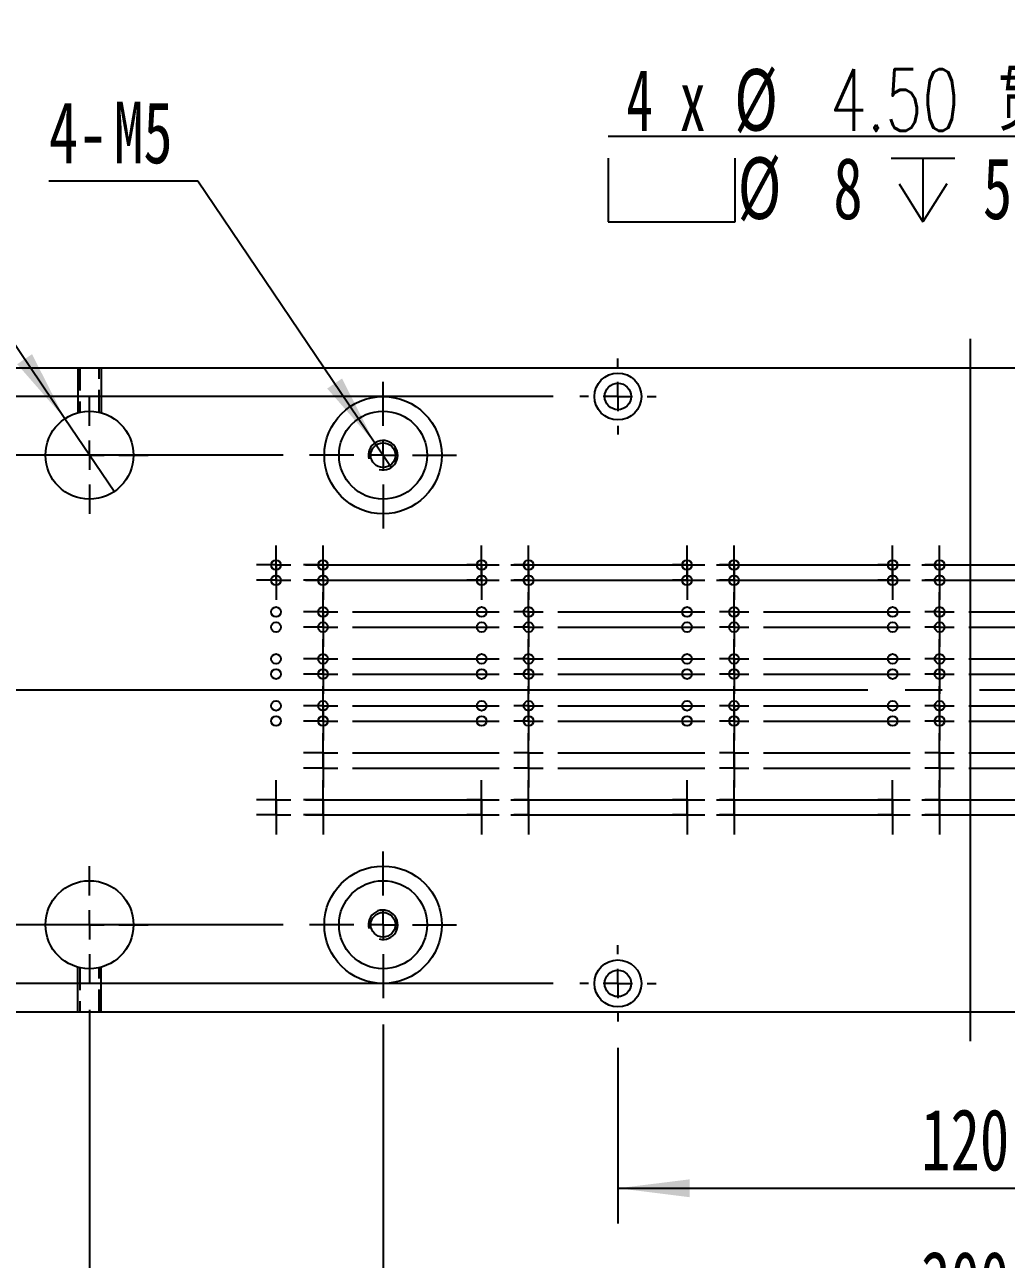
# Model space of a CAD drawing. Extents: x 2 to 292, y 3 to 207.
# Drawn here: x 58.4 to 114.2, y 73.6 to 143.7 of the extents above; entities that cross this region are included whole.
import ezdxf

# ---------------------------------------------------------------- set-up
doc = ezdxf.new("R2010")
doc.units = 0
for name, pattern in [('SLD-中心线', [34.29, 30.48, -1.27, 1.27, -1.27]), ('SLD-实线', [0]), ('SLD-虚线', [1.905, 1.27, -0.635])]:
    doc.linetypes.add(name, pattern=pattern)
doc.layers.get('0').update_dxf_attribs({"linetype": 'CONTINUOUS'})
doc.layers.add('图框', color=7, linetype='SLD-实线')
doc.styles.add('SLDTEXTSTYLE0', font='TXT', dxfattribs={"width": 0.7, "bigfont": 'bigfont'})
doc.styles.add('SLDTEXTSTYLE10', font='TXT', dxfattribs={"width": 0.633333})
doc.styles.add('SLDTEXTSTYLE2', font='TXT', dxfattribs={"width": 0.7})
doc.dimstyles.new('SLDDIMSTYLE0', dxfattribs={"dimtxt": 3.5, "dimasz": 4.08, "dimexe": 0, "dimexo": 0.0625, "dimgap": 0.875, "dimtad": 2, "dimlfac": 3, "dimrnd": 1e-09, "dimzin": 4, "dimtxsty": 'SLDTEXTSTYLE2', "dimsah": 1, "dimcen": 0.09, "dimazin": 3, "dimtfac": 1, "dimtofl": 0, "dimtmove": 0, "dimatfit": 3, "dimtolj": 1, "dimtzin": 12})
doc.dimstyles.new('SLDDIMSTYLE1', dxfattribs={"dimtxt": 3.5, "dimasz": 4.08, "dimexe": 0, "dimexo": 0.0625, "dimgap": 0.875, "dimtad": 2, "dimlfac": 3, "dimrnd": 1e-09, "dimzin": 12, "dimtxsty": 'SLDTEXTSTYLE2', "dimsah": 1, "dimcen": 0.09, "dimazin": 3, "dimtfac": 1, "dimtofl": 0, "dimtmove": 0, "dimatfit": 3, "dimtolj": 1, "dimtzin": 12})
doc.dimstyles.new('SLDDIMSTYLE2', dxfattribs={"dimtxt": 3.5, "dimasz": 4.08, "dimexe": 0, "dimexo": 0.0625, "dimgap": 0.875, "dimtad": 2, "dimlfac": 3, "dimrnd": 1e-09, "dimzin": 12, "dimtxsty": 'SLDTEXTSTYLE2', "dimsah": 1, "dimcen": 0.09, "dimazin": 3, "dimtol": 1, "dimtp": 0.03, "dimtm": 0.03, "dimtfac": 1, "dimtofl": 0, "dimtmove": 0, "dimatfit": 3, "dimtolj": 1})
doc.dimstyles.new('SLDDIMSTYLE5', dxfattribs={"dimtxt": 3.5, "dimasz": 4.08, "dimexe": 0, "dimexo": 0.0625, "dimgap": 0.875, "dimtad": 0, "dimtih": 1, "dimtoh": 1, "dimlfac": 3, "dimrnd": 1e-09, "dimzin": 4, "dimtxsty": 'SLDTEXTSTYLE2', "dimblk1": 'NONE', "dimsah": 1, "dimcen": 0, "dimazin": 3, "dimtfac": 1, "dimtmove": 0, "dimatfit": 3, "dimtolj": 1, "dimtzin": 12})
doc.dimstyles.new('SLDDIMSTYLE6', dxfattribs={"dimtxt": 3.5, "dimasz": 4.08, "dimexe": 0, "dimexo": 0.0625, "dimgap": 0.875, "dimtad": 0, "dimtih": 1, "dimtoh": 1, "dimlfac": 3, "dimrnd": 1e-09, "dimzin": 12, "dimtxsty": 'SLDTEXTSTYLE2', "dimblk1": 'NONE', "dimsah": 1, "dimcen": 0, "dimazin": 3, "dimtfac": 1, "dimtmove": 0, "dimatfit": 3, "dimtolj": 1, "dimtzin": 12})
doc.dimstyles.new('SLDDIMSTYLE7', dxfattribs={"dimtxt": 3.5, "dimasz": 4.08, "dimexe": 0, "dimexo": 0.0625, "dimgap": 0.875, "dimtad": 0, "dimtih": 1, "dimtoh": 1, "dimlfac": 3, "dimrnd": 1e-09, "dimzin": 12, "dimtxsty": 'SLDTEXTSTYLE2', "dimblk1": 'NONE', "dimsah": 1, "dimcen": 0, "dimazin": 3, "dimtol": 1, "dimtp": 0.03, "dimtfac": 1, "dimtmove": 0, "dimatfit": 3, "dimtolj": 1})

# ---------------------------------------------------------------- blocks, each defined once
blk = doc.blocks.new('_D')
at = {"layer": '图框'}
for p, q in [((57.175, 86.482), (57.175, 51.649)), ((167.075, 86.482), (167.075, 51.649)), ((57.175, 53.649), (167.075, 53.649))]:
    blk.add_line(p, q, dxfattribs=at)
for points in [[(57.175, 53.649), (61.255, 53.141), (61.255, 54.157)], [(167.075, 53.649), (162.995, 54.157), (162.995, 53.141)]]:
    blk.add_solid(points, dxfattribs=at)
at = {"layer": '图框', "insert": (107.046, 58.16), "char_height": 3.5, "attachment_point": 1, "style": 'SLDTEXTSTYLE2'}
blk.add_mtext('329.70', dxfattribs=at)
blk = doc.blocks.new('_D_1')
at = {"layer": '图框'}
for p, q in [((78.792, 86.932), (78.792, 67.54)), ((145.458, 86.932), (145.458, 67.54)), ((78.792, 69.54), (145.458, 69.54))]:
    blk.add_line(p, q, dxfattribs=at)
for points in [[(78.792, 69.54), (82.872, 69.032), (82.872, 70.048)], [(145.458, 69.54), (141.378, 70.048), (141.378, 69.032)]]:
    blk.add_solid(points, dxfattribs=at)
at = {"layer": '图框', "insert": (109.342, 74.052), "char_height": 3.5, "attachment_point": 1, "style": 'SLDTEXTSTYLE2'}
blk.add_mtext('200', dxfattribs=at)
blk = doc.blocks.new('_D_2')
at = {"layer": '图框'}
for p, q in [((92.125, 85.599), (92.125, 75.632)), ((132.125, 85.599), (132.125, 75.632)), ((92.125, 77.632), (132.125, 77.632))]:
    blk.add_line(p, q, dxfattribs=at)
for points in [[(92.125, 77.632), (96.205, 77.124), (96.205, 78.14)], [(132.125, 77.632), (128.045, 78.14), (128.045, 77.124)]]:
    blk.add_solid(points, dxfattribs=at)
at = {"layer": '图框', "insert": (109.342, 82.144), "char_height": 3.5, "attachment_point": 1, "style": 'SLDTEXTSTYLE2'}
blk.add_mtext('120', dxfattribs=at)
blk = doc.blocks.new('_D_3')
at = {"layer": '图框'}
for p, q in [((62.125, 87.765), (62.125, 60.194)), ((162.125, 87.765), (162.125, 60.194)), ((62.125, 62.194), (162.125, 62.194))]:
    blk.add_line(p, q, dxfattribs=at)
for points in [[(62.125, 62.194), (66.205, 61.686), (66.205, 62.702)], [(162.125, 62.194), (158.045, 62.702), (158.045, 61.686)]]:
    blk.add_solid(points, dxfattribs=at)
at = {"layer": '图框', "char_height": 3.5, "attachment_point": 1, "style": 'SLDTEXTSTYLE2'}
for s, insert in [('300', (103.976, 66.705)), ('±0.03', (109.897, 66.705))]:
    blk.add_mtext(s, dxfattribs=dict(at, insert=insert))
blk = doc.blocks.new('_D_5')
at = {"layer": '图框'}
for p, q in [((73.125, 119.265), (45.158, 119.265)), ((47.158, 119.265), (47.158, 92.599)), ((73.125, 92.599), (45.158, 92.599))]:
    blk.add_line(p, q, dxfattribs=at)
for points in [[(47.158, 119.265), (46.65, 115.185), (47.666, 115.185)], [(47.158, 92.599), (47.666, 96.679), (46.65, 96.679)]]:
    blk.add_solid(points, dxfattribs=at)
at = {"layer": '图框', "char_height": 3.5, "attachment_point": 1, "rotation": 90, "style": 'SLDTEXTSTYLE2'}
for s, insert in [('±0.03', (42.647, 103.957)), ('80', (42.647, 99.577))]:
    blk.add_mtext(s, dxfattribs=dict(at, insert=insert))
blk = doc.blocks.new('_D_6')
at = {"layer": '图框'}
for p, q in [((88.458, 122.599), (35.96, 122.599)), ((37.96, 122.599), (37.96, 89.265)), ((88.458, 89.265), (35.96, 89.265))]:
    blk.add_line(p, q, dxfattribs=at)
for points in [[(37.96, 122.599), (37.452, 118.519), (38.468, 118.519)], [(37.96, 89.265), (38.468, 93.345), (37.452, 93.345)]]:
    blk.add_solid(points, dxfattribs=at)
at = {"layer": '图框', "insert": (33.449, 104.173), "char_height": 3.5, "attachment_point": 1, "rotation": 90, "style": 'SLDTEXTSTYLE2'}
blk.add_mtext('100', dxfattribs=at)
blk = doc.blocks.new('SW_SYMBOL_HOLE_SPOT')
at = {"layer": '图框', "color": 0}
for p, q in [((0, 875), (0, 75)), ((1600, 75), (1600, 875)), ((0, 75), (1600, 75))]:
    blk.add_line(p, q, dxfattribs=at)
blk = doc.blocks.new('SW_SYMBOL_HOLE_DEPTH')
at = {"layer": '图框', "color": 0}
for p, q in [((0, 875), (800, 875)), ((400, 875), (400, 75)), ((100, 555), (400, 75)), ((700, 555), (400, 75))]:
    blk.add_line(p, q, dxfattribs=at)
blk = doc.blocks.new('_D_9')
at = {"layer": '图框'}
for p, q in [((120.792, 137.364), (91.564, 137.364)), ((131.668, 123.194), (120.792, 137.364)), ((132.582, 122.004), (131.668, 123.194))]:
    blk.add_line(p, q, dxfattribs=at)
blk.add_solid([(131.668, 123.194), (129.587, 126.739), (128.781, 126.121)], dxfattribs=at)
at = {"layer": '图框', "xscale": 0.004511737089201878, "yscale": 0.004511737089201878, "zscale": 0.004511737089201878}
for name, p in [('SW_SYMBOL_HOLE_SPOT', (91.564, 132.18)), ('SW_SYMBOL_HOLE_DEPTH', (107.636, 132.18))]:
    blk.add_blockref(name, p, dxfattribs=at)
at = {"layer": '图框', "char_height": 3.5, "attachment_point": 1}
for s, insert, style in [('4 x', (92.601, 141.186), 'SLDTEXTSTYLE10'), ('%%c', (98.731, 141.201), 'SLDTEXTSTYLE2'), ('4.50 贯\\M+190FA', (104.158, 141.186), 'SLDTEXTSTYLE0'), ('%%c', (98.927, 136.186), 'SLDTEXTSTYLE2'), ('8', (104.354, 136.172), 'SLDTEXTSTYLE2'), ('5.50', (112.846, 136.172), 'SLDTEXTSTYLE2')]:
    blk.add_mtext(s, dxfattribs=dict(at, insert=insert, style=style))
blk = doc.blocks.new('_NONE')
blk = doc.blocks.new('_D_10')
at = {"layer": '图框'}
for p, q in [((68.273, 134.832), (59.821, 134.832)), ((78.325, 119.956), (68.273, 134.832)), ((79.258, 118.575), (78.325, 119.956))]:
    blk.add_line(p, q, dxfattribs=at)
blk.add_solid([(78.325, 119.956), (76.462, 123.621), (75.62, 123.052)], dxfattribs=at)
at = {"layer": '图框', "char_height": 3.5, "attachment_point": 1, "style": 'SLDTEXTSTYLE2'}
for s, insert in [('4-', (59.821, 139.344)), ('M5', (63.516, 139.344))]:
    blk.add_mtext(s, dxfattribs=dict(at, insert=insert))
blk = doc.blocks.new('_D_11')
at = {"layer": '图框'}
for p, q in [((51.606, 134.832), (29.313, 134.832)), ((60.725, 121.337), (51.606, 134.832)), ((63.525, 117.194), (60.725, 121.337))]:
    blk.add_line(p, q, dxfattribs=at)
blk.add_solid([(60.725, 121.337), (58.862, 125.002), (58.02, 124.433)], dxfattribs=at)
at = {"layer": '图框', "char_height": 3.5, "attachment_point": 1, "style": 'SLDTEXTSTYLE2'}
for s, insert in [('+', (41.725, 143.714)), ('0.03', (43.879, 143.714)), ('4-', (29.313, 139.344)), ('%%c', (33.007, 139.359)), ('15', (37.122, 139.344)), ('0', (43.879, 139.359))]:
    blk.add_mtext(s, dxfattribs=dict(at, insert=insert))
blk = doc.blocks.new('SW_CENTERMARKSYMBOL_0')
at = {"layer": '图框', "color": 0}
for p, q in [((0, 1.667), (0, 3.333)), ((0, 0), (0, 0.833)), ((-1.667, 0), (-3.333, 0)), ((0, 0), (-0.833, 0)), ((0, 0), (0, -0.833)), ((0, 0), (0.833, 0)), ((1.667, 0), (3.333, 0)), ((0, -1.667), (0, -3.333))]:
    blk.add_line(p, q, dxfattribs=at)
blk = doc.blocks.new('SW_CENTERMARKSYMBOL_3')
at = {"layer": '图框', "color": 0}
for p, q in [((0, 1.667), (0, 3.333)), ((0, 0), (0, 0.833)), ((-1.667, 0), (-3.333, 0)), ((0, 0), (-0.833, 0)), ((0, 0), (0, -0.833)), ((0, 0), (0.833, 0)), ((1.667, 0), (3.333, 0)), ((0, -1.667), (0, -3.333))]:
    blk.add_line(p, q, dxfattribs=at)
blk = doc.blocks.new('SW_CENTERMARKSYMBOL_4')
at = {"layer": '图框', "color": 0}
for p, q in [((0, 1.667), (0, 4.167)), ((0, 0), (0, 0.833)), ((-1.667, 0), (-4.167, 0)), ((0, 0), (-0.833, 0)), ((0, 0), (0, -0.833)), ((0, 0), (0.833, 0)), ((1.667, 0), (4.167, 0)), ((0, -1.667), (0, -4.167))]:
    blk.add_line(p, q, dxfattribs=at)
blk = doc.blocks.new('SW_CENTERMARKSYMBOL_5')
at = {"layer": '图框', "color": 0}
for p, q in [((0, 1.667), (0, 4.167)), ((0, 0), (0, 0.833)), ((-1.667, 0), (-4.167, 0)), ((0, 0), (-0.833, 0)), ((0, 0), (0, -0.833)), ((0, 0), (0.833, 0)), ((1.667, 0), (4.167, 0)), ((0, -1.667), (0, -4.167))]:
    blk.add_line(p, q, dxfattribs=at)
blk = doc.blocks.new('SW_CENTERMARKSYMBOL_10')
at = {"layer": '图框', "color": 0}
for p, q in [((-70, 0.833), (-70, 1.112)), ((-70, 0), (-70, 0.833)), ((-58.333, 0.833), (-58.333, 1.112)), ((-58.333, 0), (-58.333, 0.833)), ((-46.667, 0.833), (-46.667, 1.112)), ((-46.667, 0), (-46.667, 0.833)), ((-35, 0.833), (-35, 1.112)), ((-35, 0), (-35, 0.833)), ((-70.833, 0), (-71.112, 0)), ((-70, 0), (-70.833, 0)), ((-70, 0), (-70, -0.833)), ((-70, 0), (-69.167, 0)), ((-68.333, 0), (-60, 0)), ((-58.333, 0), (-59.167, 0)), ((-58.333, 0), (-58.333, -0.833)), ((-58.333, 0), (-57.5, 0)), ((-56.667, 0), (-48.333, 0)), ((-46.667, 0), (-47.5, 0)), ((-46.667, 0), (-46.667, -0.833)), ((-46.667, 0), (-45.833, 0)), ((-45, 0), (-36.667, 0)), ((-35, 0), (-35.833, 0)), ((-35, 0), (-35, -0.833)), ((-35, 0), (-34.167, 0)), ((-33.333, 0), (-25, 0)), ((-70, -0.833), (-70, -1.112)), ((-58.333, -0.833), (-58.333, -1.112)), ((-46.667, -0.833), (-46.667, -1.112)), ((-35, -0.833), (-35, -1.112))]:
    blk.add_line(p, q, dxfattribs=at)
blk = doc.blocks.new('SW_CENTERMARKSYMBOL_11')
at = {"layer": '图框', "color": 0}
for p, q in [((-70, 0.833), (-70, 1.112)), ((-70, 0), (-70, 0.833)), ((-58.333, 0.833), (-58.333, 1.112)), ((-58.333, 0), (-58.333, 0.833)), ((-46.667, 0.833), (-46.667, 1.112)), ((-46.667, 0), (-46.667, 0.833)), ((-35, 0.833), (-35, 1.112)), ((-35, 0), (-35, 0.833)), ((-70.833, 0), (-71.112, 0)), ((-70, 0), (-70.833, 0)), ((-70, 0), (-70, -0.833)), ((-70, 0), (-69.167, 0)), ((-68.333, 0), (-60, 0)), ((-58.333, 0), (-59.167, 0)), ((-58.333, 0), (-58.333, -0.833)), ((-58.333, 0), (-57.5, 0)), ((-56.667, 0), (-48.333, 0)), ((-46.667, 0), (-47.5, 0)), ((-46.667, 0), (-46.667, -0.833)), ((-46.667, 0), (-45.833, 0)), ((-45, 0), (-36.667, 0)), ((-35, 0), (-35.833, 0)), ((-35, 0), (-35, -0.833)), ((-35, 0), (-34.167, 0)), ((-33.333, 0), (-25, 0)), ((-70, -0.833), (-70, -1.112)), ((-58.333, -0.833), (-58.333, -1.112)), ((-46.667, -0.833), (-46.667, -1.112)), ((-35, -0.833), (-35, -1.112))]:
    blk.add_line(p, q, dxfattribs=at)
blk = doc.blocks.new('SW_CENTERMARKSYMBOL_12')
at = {"layer": '图框', "color": 0}
for p, q in [((-70, 0.833), (-70, 1.112)), ((-70, 0), (-70, 0.833)), ((-58.333, 0.833), (-58.333, 1.112)), ((-58.333, 0), (-58.333, 0.833)), ((-46.667, 0.833), (-46.667, 1.112)), ((-46.667, 0), (-46.667, 0.833)), ((-35, 0.833), (-35, 1.112)), ((-35, 0), (-35, 0.833)), ((-70.833, 0), (-71.112, 0)), ((-70, 0), (-70.833, 0)), ((-70, 0), (-70, -0.833)), ((-70, 0), (-69.167, 0)), ((-68.333, 0), (-60, 0)), ((-58.333, 0), (-59.167, 0)), ((-58.333, 0), (-58.333, -0.833)), ((-58.333, 0), (-57.5, 0)), ((-56.667, 0), (-48.333, 0)), ((-46.667, 0), (-47.5, 0)), ((-46.667, 0), (-46.667, -0.833)), ((-46.667, 0), (-45.833, 0)), ((-45, 0), (-36.667, 0)), ((-35, 0), (-35.833, 0)), ((-35, 0), (-35, -0.833)), ((-35, 0), (-34.167, 0)), ((-33.333, 0), (-25, 0)), ((-70, -0.833), (-70, -1.112)), ((-58.333, -0.833), (-58.333, -1.112)), ((-46.667, -0.833), (-46.667, -1.112)), ((-35, -0.833), (-35, -1.112))]:
    blk.add_line(p, q, dxfattribs=at)
blk = doc.blocks.new('SW_CENTERMARKSYMBOL_13')
at = {"layer": '图框', "color": 0}
for p, q in [((-70, 0.833), (-70, 1.112)), ((-70, 0), (-70, 0.833)), ((-58.333, 0.833), (-58.333, 1.112)), ((-58.333, 0), (-58.333, 0.833)), ((-46.667, 0.833), (-46.667, 1.112)), ((-46.667, 0), (-46.667, 0.833)), ((-35, 0.833), (-35, 1.112)), ((-35, 0), (-35, 0.833)), ((-70.833, 0), (-71.112, 0)), ((-70, 0), (-70.833, 0)), ((-70, 0), (-70, -0.833)), ((-70, 0), (-69.167, 0)), ((-68.333, 0), (-60, 0)), ((-58.333, 0), (-59.167, 0)), ((-58.333, 0), (-58.333, -0.833)), ((-58.333, 0), (-57.5, 0)), ((-56.667, 0), (-48.333, 0)), ((-46.667, 0), (-47.5, 0)), ((-46.667, 0), (-46.667, -0.833)), ((-46.667, 0), (-45.833, 0)), ((-45, 0), (-36.667, 0)), ((-35, 0), (-35.833, 0)), ((-35, 0), (-35, -0.833)), ((-35, 0), (-34.167, 0)), ((-33.333, 0), (-25, 0)), ((-70, -0.833), (-70, -1.112)), ((-58.333, -0.833), (-58.333, -1.112)), ((-46.667, -0.833), (-46.667, -1.112)), ((-35, -0.833), (-35, -1.112))]:
    blk.add_line(p, q, dxfattribs=at)
blk = doc.blocks.new('SW_CENTERMARKSYMBOL_14')
at = {"layer": '图框', "color": 0}
for p, q in [((-70, 0.833), (-70, 1.112)), ((-70, 0), (-70, 0.833)), ((-58.333, 0.833), (-58.333, 1.112)), ((-58.333, 0), (-58.333, 0.833)), ((-46.667, 0.833), (-46.667, 1.112)), ((-46.667, 0), (-46.667, 0.833)), ((-35, 0.833), (-35, 1.112)), ((-35, 0), (-35, 0.833)), ((-70.833, 0), (-71.112, 0)), ((-70, 0), (-70.833, 0)), ((-70, 0), (-70, -0.833)), ((-70, 0), (-69.167, 0)), ((-68.333, 0), (-60, 0)), ((-58.333, 0), (-59.167, 0)), ((-58.333, 0), (-58.333, -0.833)), ((-58.333, 0), (-57.5, 0)), ((-56.667, 0), (-48.333, 0)), ((-46.667, 0), (-47.5, 0)), ((-46.667, 0), (-46.667, -0.833)), ((-46.667, 0), (-45.833, 0)), ((-45, 0), (-36.667, 0)), ((-35, 0), (-35.833, 0)), ((-35, 0), (-35, -0.833)), ((-35, 0), (-34.167, 0)), ((-33.333, 0), (-25, 0)), ((-70, -0.833), (-70, -1.112)), ((-58.333, -0.833), (-58.333, -1.112)), ((-46.667, -0.833), (-46.667, -1.112)), ((-35, -0.833), (-35, -1.112))]:
    blk.add_line(p, q, dxfattribs=at)
blk = doc.blocks.new('SW_CENTERMARKSYMBOL_15')
at = {"layer": '图框', "color": 0}
for p, q in [((-70, 0.833), (-70, 1.112)), ((-70, 0), (-70, 0.833)), ((-58.333, 0.833), (-58.333, 1.112)), ((-58.333, 0), (-58.333, 0.833)), ((-46.667, 0.833), (-46.667, 1.112)), ((-46.667, 0), (-46.667, 0.833)), ((-35, 0.833), (-35, 1.112)), ((-35, 0), (-35, 0.833)), ((-70.833, 0), (-71.112, 0)), ((-70, 0), (-70.833, 0)), ((-70, 0), (-70, -0.833)), ((-70, 0), (-69.167, 0)), ((-68.333, 0), (-60, 0)), ((-58.333, 0), (-59.167, 0)), ((-58.333, 0), (-58.333, -0.833)), ((-58.333, 0), (-57.5, 0)), ((-56.667, 0), (-48.333, 0)), ((-46.667, 0), (-47.5, 0)), ((-46.667, 0), (-46.667, -0.833)), ((-46.667, 0), (-45.833, 0)), ((-45, 0), (-36.667, 0)), ((-35, 0), (-35.833, 0)), ((-35, 0), (-35, -0.833)), ((-35, 0), (-34.167, 0)), ((-33.333, 0), (-25, 0)), ((-70, -0.833), (-70, -1.112)), ((-58.333, -0.833), (-58.333, -1.112)), ((-46.667, -0.833), (-46.667, -1.112)), ((-35, -0.833), (-35, -1.112))]:
    blk.add_line(p, q, dxfattribs=at)
blk = doc.blocks.new('SW_CENTERMARKSYMBOL_16')
at = {"layer": '图框', "color": 0}
for p, q in [((-70, 0.833), (-70, 1.112)), ((-70, 0), (-70, 0.833)), ((-58.333, 0.833), (-58.333, 1.112)), ((-58.333, 0), (-58.333, 0.833)), ((-46.667, 0.833), (-46.667, 1.112)), ((-46.667, 0), (-46.667, 0.833)), ((-35, 0.833), (-35, 1.112)), ((-35, 0), (-35, 0.833)), ((-70.833, 0), (-71.112, 0)), ((-70, 0), (-70.833, 0)), ((-70, 0), (-70, -0.833)), ((-70, 0), (-69.167, 0)), ((-68.333, 0), (-60, 0)), ((-58.333, 0), (-59.167, 0)), ((-58.333, 0), (-58.333, -0.833)), ((-58.333, 0), (-57.5, 0)), ((-56.667, 0), (-48.333, 0)), ((-46.667, 0), (-47.5, 0)), ((-46.667, 0), (-46.667, -0.833)), ((-46.667, 0), (-45.833, 0)), ((-45, 0), (-36.667, 0)), ((-35, 0), (-35.833, 0)), ((-35, 0), (-35, -0.833)), ((-35, 0), (-34.167, 0)), ((-33.333, 0), (-25, 0)), ((-70, -0.833), (-70, -1.112)), ((-58.333, -0.833), (-58.333, -1.112)), ((-46.667, -0.833), (-46.667, -1.112)), ((-35, -0.833), (-35, -1.112))]:
    blk.add_line(p, q, dxfattribs=at)
blk = doc.blocks.new('SW_CENTERMARKSYMBOL_17')
at = {"layer": '图框', "color": 0}
for p, q in [((-70, 0.833), (-70, 1.112)), ((-70, 0), (-70, 0.833)), ((-58.333, 0.833), (-58.333, 1.112)), ((-58.333, 0), (-58.333, 0.833)), ((-46.667, 0.833), (-46.667, 1.112)), ((-46.667, 0), (-46.667, 0.833)), ((-35, 0.833), (-35, 1.112)), ((-35, 0), (-35, 0.833)), ((-70.833, 0), (-71.112, 0)), ((-70, 0), (-70.833, 0)), ((-70, 0), (-70, -0.833)), ((-70, 0), (-69.167, 0)), ((-68.333, 0), (-60, 0)), ((-58.333, 0), (-59.167, 0)), ((-58.333, 0), (-58.333, -0.833)), ((-58.333, 0), (-57.5, 0)), ((-56.667, 0), (-48.333, 0)), ((-46.667, 0), (-47.5, 0)), ((-46.667, 0), (-46.667, -0.833)), ((-46.667, 0), (-45.833, 0)), ((-45, 0), (-36.667, 0)), ((-35, 0), (-35.833, 0)), ((-35, 0), (-35, -0.833)), ((-35, 0), (-34.167, 0)), ((-33.333, 0), (-25, 0)), ((-70, -0.833), (-70, -1.112)), ((-58.333, -0.833), (-58.333, -1.112)), ((-46.667, -0.833), (-46.667, -1.112)), ((-35, -0.833), (-35, -1.112))]:
    blk.add_line(p, q, dxfattribs=at)
blk = doc.blocks.new('SW_CENTERMARKSYMBOL_18')
at = {"layer": '图框', "color": 0}
for p, q in [((-70, 0.833), (-70, 1.112)), ((-70, 0), (-70, 0.833)), ((-58.333, 0.833), (-58.333, 1.112)), ((-58.333, 0), (-58.333, 0.833)), ((-46.667, 0.833), (-46.667, 1.112)), ((-46.667, 0), (-46.667, 0.833)), ((-35, 0.833), (-35, 1.112)), ((-35, 0), (-35, 0.833)), ((-70.833, 0), (-71.112, 0)), ((-70, 0), (-70.833, 0)), ((-70, 0), (-70, -0.833)), ((-70, 0), (-69.167, 0)), ((-68.333, 0), (-60, 0)), ((-58.333, 0), (-59.167, 0)), ((-58.333, 0), (-58.333, -0.833)), ((-58.333, 0), (-57.5, 0)), ((-56.667, 0), (-48.333, 0)), ((-46.667, 0), (-47.5, 0)), ((-46.667, 0), (-46.667, -0.833)), ((-46.667, 0), (-45.833, 0)), ((-45, 0), (-36.667, 0)), ((-35, 0), (-35.833, 0)), ((-35, 0), (-35, -0.833)), ((-35, 0), (-34.167, 0)), ((-33.333, 0), (-25, 0)), ((-70, -0.833), (-70, -1.112)), ((-58.333, -0.833), (-58.333, -1.112)), ((-46.667, -0.833), (-46.667, -1.112)), ((-35, -0.833), (-35, -1.112))]:
    blk.add_line(p, q, dxfattribs=at)
blk = doc.blocks.new('SW_CENTERMARKSYMBOL_19')
at = {"layer": '图框', "color": 0}
for p, q in [((-70, 0.833), (-70, 1.112)), ((-70, 0), (-70, 0.833)), ((-58.333, 0.833), (-58.333, 1.112)), ((-58.333, 0), (-58.333, 0.833)), ((-46.667, 0.833), (-46.667, 1.112)), ((-46.667, 0), (-46.667, 0.833)), ((-35, 0.833), (-35, 1.112)), ((-35, 0), (-35, 0.833)), ((-70.833, 0), (-71.112, 0)), ((-70, 0), (-70.833, 0)), ((-70, 0), (-70, -0.833)), ((-70, 0), (-69.167, 0)), ((-68.333, 0), (-60, 0)), ((-58.333, 0), (-59.167, 0)), ((-58.333, 0), (-58.333, -0.833)), ((-58.333, 0), (-57.5, 0)), ((-56.667, 0), (-48.333, 0)), ((-46.667, 0), (-47.5, 0)), ((-46.667, 0), (-46.667, -0.833)), ((-46.667, 0), (-45.833, 0)), ((-45, 0), (-36.667, 0)), ((-35, 0), (-35.833, 0)), ((-35, 0), (-35, -0.833)), ((-35, 0), (-34.167, 0)), ((-33.333, 0), (-25, 0)), ((-70, -0.833), (-70, -1.112)), ((-58.333, -0.833), (-58.333, -1.112)), ((-46.667, -0.833), (-46.667, -1.112)), ((-35, -0.833), (-35, -1.112))]:
    blk.add_line(p, q, dxfattribs=at)
blk = doc.blocks.new('SW_CENTERMARKSYMBOL_20')
at = {"layer": '图框', "color": 0}
for p, q in [((-70, 0.833), (-70, 1.112)), ((-70, 0), (-70, 0.833)), ((-58.333, 0.833), (-58.333, 1.112)), ((-58.333, 0), (-58.333, 0.833)), ((-46.667, 0.833), (-46.667, 1.112)), ((-46.667, 0), (-46.667, 0.833)), ((-35, 0.833), (-35, 1.112)), ((-35, 0), (-35, 0.833)), ((-70.833, 0), (-71.112, 0)), ((-70, 0), (-70.833, 0)), ((-70, 0), (-70, -0.833)), ((-70, 0), (-69.167, 0)), ((-68.333, 0), (-60, 0)), ((-58.333, 0), (-59.167, 0)), ((-58.333, 0), (-58.333, -0.833)), ((-58.333, 0), (-57.5, 0)), ((-56.667, 0), (-48.333, 0)), ((-46.667, 0), (-47.5, 0)), ((-46.667, 0), (-46.667, -0.833)), ((-46.667, 0), (-45.833, 0)), ((-45, 0), (-36.667, 0)), ((-35, 0), (-35.833, 0)), ((-35, 0), (-35, -0.833)), ((-35, 0), (-34.167, 0)), ((-33.333, 0), (-25, 0)), ((-70, -0.833), (-70, -1.112)), ((-58.333, -0.833), (-58.333, -1.112)), ((-46.667, -0.833), (-46.667, -1.112)), ((-35, -0.833), (-35, -1.112))]:
    blk.add_line(p, q, dxfattribs=at)
blk = doc.blocks.new('SW_CENTERMARKSYMBOL_21')
at = {"layer": '图框', "color": 0}
for p, q in [((-70, 0.833), (-70, 1.112)), ((-70, 0), (-70, 0.833)), ((-58.333, 0.833), (-58.333, 1.112)), ((-58.333, 0), (-58.333, 0.833)), ((-46.667, 0.833), (-46.667, 1.112)), ((-46.667, 0), (-46.667, 0.833)), ((-35, 0.833), (-35, 1.112)), ((-35, 0), (-35, 0.833)), ((-70.833, 0), (-71.112, 0)), ((-70, 0), (-70.833, 0)), ((-70, 0), (-70, -0.833)), ((-70, 0), (-69.167, 0)), ((-68.333, 0), (-60, 0)), ((-58.333, 0), (-59.167, 0)), ((-58.333, 0), (-58.333, -0.833)), ((-58.333, 0), (-57.5, 0)), ((-56.667, 0), (-48.333, 0)), ((-46.667, 0), (-47.5, 0)), ((-46.667, 0), (-46.667, -0.833)), ((-46.667, 0), (-45.833, 0)), ((-45, 0), (-36.667, 0)), ((-35, 0), (-35.833, 0)), ((-35, 0), (-35, -0.833)), ((-35, 0), (-34.167, 0)), ((-33.333, 0), (-25, 0)), ((-70, -0.833), (-70, -1.112)), ((-58.333, -0.833), (-58.333, -1.112)), ((-46.667, -0.833), (-46.667, -1.112)), ((-35, -0.833), (-35, -1.112))]:
    blk.add_line(p, q, dxfattribs=at)
blk = doc.blocks.new('SW_CENTERMARKSYMBOL_22')
at = {"layer": '图框', "color": 0}
for p, q in [((-70, 0.833), (-70, 1.112)), ((-70, 0), (-70, 0.833)), ((-58.333, 0.833), (-58.333, 1.112)), ((-58.333, 0), (-58.333, 0.833)), ((-46.667, 0.833), (-46.667, 1.112)), ((-46.667, 0), (-46.667, 0.833)), ((-35, 0.833), (-35, 1.112)), ((-35, 0), (-35, 0.833)), ((-70.833, 0), (-71.112, 0)), ((-70, 0), (-70.833, 0)), ((-70, 0), (-70, -0.833)), ((-70, 0), (-69.167, 0)), ((-68.333, 0), (-60, 0)), ((-58.333, 0), (-59.167, 0)), ((-58.333, 0), (-58.333, -0.833)), ((-58.333, 0), (-57.5, 0)), ((-56.667, 0), (-48.333, 0)), ((-46.667, 0), (-47.5, 0)), ((-46.667, 0), (-46.667, -0.833)), ((-46.667, 0), (-45.833, 0)), ((-45, 0), (-36.667, 0)), ((-35, 0), (-35.833, 0)), ((-35, 0), (-35, -0.833)), ((-35, 0), (-34.167, 0)), ((-33.333, 0), (-25, 0)), ((-70, -0.833), (-70, -1.112)), ((-58.333, -0.833), (-58.333, -1.112)), ((-46.667, -0.833), (-46.667, -1.112)), ((-35, -0.833), (-35, -1.112))]:
    blk.add_line(p, q, dxfattribs=at)
blk = doc.blocks.new('SW_CENTERMARKSYMBOL_23')
at = {"layer": '图框', "color": 0}
for p, q in [((-70, 0.833), (-70, 1.112)), ((-70, 0), (-70, 0.833)), ((-58.333, 0.833), (-58.333, 1.112)), ((-58.333, 0), (-58.333, 0.833)), ((-46.667, 0.833), (-46.667, 1.112)), ((-46.667, 0), (-46.667, 0.833)), ((-35, 0.833), (-35, 1.112)), ((-35, 0), (-35, 0.833)), ((-70.833, 0), (-71.112, 0)), ((-70, 0), (-70.833, 0)), ((-70, 0), (-70, -0.833)), ((-70, 0), (-69.167, 0)), ((-68.333, 0), (-60, 0)), ((-58.333, 0), (-59.167, 0)), ((-58.333, 0), (-58.333, -0.833)), ((-58.333, 0), (-57.5, 0)), ((-56.667, 0), (-48.333, 0)), ((-46.667, 0), (-47.5, 0)), ((-46.667, 0), (-46.667, -0.833)), ((-46.667, 0), (-45.833, 0)), ((-45, 0), (-36.667, 0)), ((-35, 0), (-35.833, 0)), ((-35, 0), (-35, -0.833)), ((-35, 0), (-34.167, 0)), ((-33.333, 0), (-25, 0)), ((-70, -0.833), (-70, -1.112)), ((-58.333, -0.833), (-58.333, -1.112)), ((-46.667, -0.833), (-46.667, -1.112)), ((-35, -0.833), (-35, -1.112))]:
    blk.add_line(p, q, dxfattribs=at)
blk = doc.blocks.new('SW_CENTERMARKSYMBOL_24')
at = {"layer": '图框', "color": 0}
for p, q in [((-70, 0.833), (-70, 1.112)), ((-70, 0), (-70, 0.833)), ((-58.333, 0.833), (-58.333, 1.112)), ((-58.333, 0), (-58.333, 0.833)), ((-46.667, 0.833), (-46.667, 1.112)), ((-46.667, 0), (-46.667, 0.833)), ((-35, 0.833), (-35, 1.112)), ((-35, 0), (-35, 0.833)), ((-70.833, 0), (-71.112, 0)), ((-70, 0), (-70.833, 0)), ((-70, 0), (-70, -0.833)), ((-70, 0), (-69.167, 0)), ((-68.333, 0), (-60, 0)), ((-58.333, 0), (-59.167, 0)), ((-58.333, 0), (-58.333, -0.833)), ((-58.333, 0), (-57.5, 0)), ((-56.667, 0), (-48.333, 0)), ((-46.667, 0), (-47.5, 0)), ((-46.667, 0), (-46.667, -0.833)), ((-46.667, 0), (-45.833, 0)), ((-45, 0), (-36.667, 0)), ((-35, 0), (-35.833, 0)), ((-35, 0), (-35, -0.833)), ((-35, 0), (-34.167, 0)), ((-33.333, 0), (-25, 0)), ((-70, -0.833), (-70, -1.112)), ((-58.333, -0.833), (-58.333, -1.112)), ((-46.667, -0.833), (-46.667, -1.112)), ((-35, -0.833), (-35, -1.112))]:
    blk.add_line(p, q, dxfattribs=at)
blk = doc.blocks.new('SW_CENTERMARKSYMBOL_25')
at = {"layer": '图框', "color": 0}
for p, q in [((-70, 0.833), (-70, 1.112)), ((-70, 0), (-70, 0.833)), ((-58.333, 0.833), (-58.333, 1.112)), ((-58.333, 0), (-58.333, 0.833)), ((-46.667, 0.833), (-46.667, 1.112)), ((-46.667, 0), (-46.667, 0.833)), ((-35, 0.833), (-35, 1.112)), ((-35, 0), (-35, 0.833)), ((-70.833, 0), (-71.112, 0)), ((-70, 0), (-70.833, 0)), ((-70, 0), (-70, -0.833)), ((-70, 0), (-69.167, 0)), ((-68.333, 0), (-60, 0)), ((-58.333, 0), (-59.167, 0)), ((-58.333, 0), (-58.333, -0.833)), ((-58.333, 0), (-57.5, 0)), ((-56.667, 0), (-48.333, 0)), ((-46.667, 0), (-47.5, 0)), ((-46.667, 0), (-46.667, -0.833)), ((-46.667, 0), (-45.833, 0)), ((-45, 0), (-36.667, 0)), ((-35, 0), (-35.833, 0)), ((-35, 0), (-35, -0.833)), ((-35, 0), (-34.167, 0)), ((-33.333, 0), (-25, 0)), ((-70, -0.833), (-70, -1.112)), ((-58.333, -0.833), (-58.333, -1.112)), ((-46.667, -0.833), (-46.667, -1.112)), ((-35, -0.833), (-35, -1.112))]:
    blk.add_line(p, q, dxfattribs=at)
blk = doc.blocks.new('SW_CENTERMARKSYMBOL_27')
at = {"layer": '图框', "color": 0}
for p, q in [((0, 1.667), (0, 2.167)), ((0, 0), (0, 0.833)), ((-1.667, 0), (-2.167, 0)), ((0, 0), (-0.833, 0)), ((0, 0), (0, -0.833)), ((0, 0), (0.833, 0)), ((1.667, 0), (2.167, 0)), ((0, -1.667), (0, -2.167))]:
    blk.add_line(p, q, dxfattribs=at)
blk = doc.blocks.new('SW_CENTERMARKSYMBOL_28')
at = {"layer": '图框', "color": 0}
for p, q in [((0, 1.667), (0, 2.167)), ((0, 0), (0, 0.833)), ((-1.667, 0), (-2.167, 0)), ((0, 0), (-0.833, 0)), ((0, 0), (0, -0.833)), ((0, 0), (0.833, 0)), ((1.667, 0), (2.167, 0)), ((0, -1.667), (0, -2.167))]:
    blk.add_line(p, q, dxfattribs=at)

msp = doc.modelspace()

# ---------------------------------------------------------------- linework, layer by layer
at = {"color": 7, "linetype": 'SLD-实线'}
for p, q in [((166.7416, 124.2152), (57.5083, 124.2152)), ((61.4583, 124.2152), (61.4583, 121.6747)), ((62.7916, 124.2152), (62.7916, 121.6747)), ((61.4583, 87.6485), (61.4583, 90.1891)), ((62.7916, 87.6485), (62.7916, 90.1891)), ((57.5083, 87.6485), (166.7416, 87.6485))]:
    msp.add_line(p, q, dxfattribs=at)
at = {"color": 7, "linetype": 'SLD-虚线'}
for p, q in [((61.575, 124.2152), (61.575, 121.6719)), ((62.675, 121.7056), (62.675, 124.2152)), ((61.575, 90.1593), (61.575, 87.6485)), ((62.675, 87.6485), (62.675, 90.1583))]:
    msp.add_line(p, q, dxfattribs=at)
at = {"color": 7, "linetype": 'SLD-实线'}
for centre, radius in [((92.125, 122.5985), 1.3333), ((92.125, 122.5985), 0.75), ((78.7916, 119.2652), 3.3333), ((62.125, 119.2652), 2.5), ((78.7916, 119.2652), 2.5), ((78.7916, 119.2652), 0.7), ((72.7183, 113.0319), 0.2783), ((75.385, 113.0319), 0.2783), ((84.385, 113.0319), 0.2783), ((87.0516, 113.0319), 0.2783), ((96.0516, 113.0319), 0.2783), ((98.7183, 113.0319), 0.2783), ((107.7183, 113.0319), 0.2783), ((110.385, 113.0319), 0.2783), ((72.7183, 112.1652), 0.2783), ((75.385, 112.1652), 0.2783), ((84.385, 112.1652), 0.2783), ((87.0516, 112.1652), 0.2783), ((96.0516, 112.1652), 0.2783), ((98.7183, 112.1652), 0.2783), ((107.7183, 112.1652), 0.2783), ((110.385, 112.1652), 0.2783), ((72.7183, 110.3652), 0.2783), ((75.385, 110.3652), 0.2783), ((84.385, 110.3652), 0.2783), ((87.0516, 110.3652), 0.2783), ((96.0516, 110.3652), 0.2783), ((98.7183, 110.3652), 0.2783), ((107.7183, 110.3652), 0.2783), ((110.385, 110.3652), 0.2783), ((72.7183, 109.4985), 0.2783), ((75.385, 109.4985), 0.2783), ((84.385, 109.4985), 0.2783), ((87.0516, 109.4985), 0.2783), ((96.0516, 109.4985), 0.2783), ((98.7183, 109.4985), 0.2783), ((107.7183, 109.4985), 0.2783), ((110.385, 109.4985), 0.2783), ((72.7183, 107.6985), 0.2783), ((75.385, 107.6985), 0.2783), ((84.385, 107.6985), 0.2783), ((87.0516, 107.6985), 0.2783), ((96.0516, 107.6985), 0.2783), ((98.7183, 107.6985), 0.2783), ((107.7183, 107.6985), 0.2783), ((110.385, 107.6985), 0.2783), ((72.7183, 106.8319), 0.2783), ((75.385, 106.8319), 0.2783), ((84.385, 106.8319), 0.2783), ((87.0516, 106.8319), 0.2783), ((96.0516, 106.8319), 0.2783), ((98.7183, 106.8319), 0.2783), ((107.7183, 106.8319), 0.2783), ((110.385, 106.8319), 0.2783), ((72.7183, 105.0319), 0.2783), ((75.385, 105.0319), 0.2783), ((84.385, 105.0319), 0.2783), ((87.0516, 105.0319), 0.2783), ((96.0516, 105.0319), 0.2783), ((98.7183, 105.0319), 0.2783), ((107.7183, 105.0319), 0.2783), ((110.385, 105.0319), 0.2783), ((72.7183, 104.1652), 0.2783), ((75.385, 104.1652), 0.2783), ((84.385, 104.1652), 0.2783), ((87.0516, 104.1652), 0.2783), ((96.0516, 104.1652), 0.2783), ((98.7183, 104.1652), 0.2783), ((107.7183, 104.1652), 0.2783), ((110.385, 104.1652), 0.2783), ((78.7916, 92.5985), 3.3333), ((62.125, 92.5985), 2.5), ((78.7916, 92.5985), 2.5), ((78.7916, 92.5985), 0.7), ((92.125, 89.2652), 1.3333), ((92.125, 89.2652), 0.75)]:
    msp.add_circle(centre, radius, dxfattribs=at)
for centre in [(78.7916, 119.2652), (78.7916, 92.5985)]:
    msp.add_arc(centre, 0.8333, 255, 195, dxfattribs=at)
at = {"layer": '图框', "linetype": 'SLD-中心线', "ltscale": 1.666667}
for p, q in [((112.125, 125.8819), (112.125, 85.9819)), ((55.5083, 105.9319), (168.7416, 105.9319))]:
    msp.add_line(p, q, dxfattribs=at)

# ---------------------------------------------------------------- block references
at = {"layer": '图框'}
for name, p in [('SW_CENTERMARKSYMBOL_27', (92.125, 122.5985)), ('SW_CENTERMARKSYMBOL_4', (78.7916, 119.2652)), ('SW_CENTERMARKSYMBOL_0', (62.125, 119.2652)), ('SW_CENTERMARKSYMBOL_25', (142.7183, 113.0319)), ('SW_CENTERMARKSYMBOL_12', (145.385, 113.0319)), ('SW_CENTERMARKSYMBOL_22', (142.7183, 112.1652)), ('SW_CENTERMARKSYMBOL_11', (145.385, 112.1652)), ('SW_CENTERMARKSYMBOL_21', (145.385, 110.3652)), ('SW_CENTERMARKSYMBOL_10', (145.385, 109.4985)), ('SW_CENTERMARKSYMBOL_20', (145.385, 107.6985)), ('SW_CENTERMARKSYMBOL_16', (145.385, 106.8319)), ('SW_CENTERMARKSYMBOL_19', (145.385, 105.0319)), ('SW_CENTERMARKSYMBOL_15', (145.385, 104.1652)), ('SW_CENTERMARKSYMBOL_18', (145.385, 102.3652)), ('SW_CENTERMARKSYMBOL_14', (145.385, 101.4985)), ('SW_CENTERMARKSYMBOL_23', (142.7183, 99.6985)), ('SW_CENTERMARKSYMBOL_17', (145.385, 99.6985)), ('SW_CENTERMARKSYMBOL_24', (142.7183, 98.8319)), ('SW_CENTERMARKSYMBOL_13', (145.385, 98.8319)), ('SW_CENTERMARKSYMBOL_5', (78.7916, 92.5985)), ('SW_CENTERMARKSYMBOL_3', (62.125, 92.5985)), ('SW_CENTERMARKSYMBOL_28', (92.125, 89.2652))]:
    msp.add_blockref(name, p, dxfattribs=at)

# ---------------------------------------------------------------- dimensions: what is measured, and where the dimension line sits
for p1, p2, text, dimstyle, picture, middle in [((63.5247, 117.1938), (60.7253, 121.3366), '4-<>', 'SLDDIMSTYLE7', '_D_11', (39.6657, 139.1952)), ((132.5816, 122.0036), (131.6683, 123.1935), '4 x <> 贯穿\\P{\\fGDT;v}%%c 8 {\\fGDT;x} 5.50\\P', 'SLDDIMSTYLE5', '_D_9', (105.3843, 136.6746)), ((79.2582, 118.5747), (78.3251, 119.9557), '4-<>', 'SLDDIMSTYLE6', '_D_10', (63.2532, 136.998))]:
    dim = msp.add_diameter_dim_2p(p1=p1, p2=p2, text=text, dimstyle=dimstyle, dxfattribs=at)
    dim.commit()
    dim.dimension.update_dxf_attribs({"geometry": picture, "text_midpoint": middle, "dimtype": 163})
for base, p1, p2, angle, dimstyle, picture, middle in [((37.9604, 89.2652), (89.9583, 122.5985), (89.9583, 89.2652), 90, 'SLDDIMSTYLE1', '_D_6', (37.9604, 106.4773)), ((47.1583, 92.5985), (74.625, 119.2652), (74.625, 92.5985), 90, 'SLDDIMSTYLE2', '_D_5', (47.1583, 106.4773)), ((167.075, 53.6485), (57.175, 87.9819), (167.075, 87.9819), 0, 'SLDDIMSTYLE0', '_D', (111.6467, 53.6485))]:
    dim = msp.add_linear_dim(base=base, p1=p1, p2=p2, angle=angle, dimstyle=dimstyle, dxfattribs=at)
    dim.commit()
    dim.dimension.update_dxf_attribs({"geometry": picture, "text_midpoint": middle, "dimtype": 160})
for base, p1, p2, dimstyle, picture, middle in [((162.125, 62.1937), (62.125, 89.2652), (162.125, 89.2652), 'SLDDIMSTYLE2', '_D_3', (111.6465, 62.1937)), ((145.4583, 69.5401), (78.7916, 88.4319), (145.4583, 88.4319), 'SLDDIMSTYLE1', '_D_1', (111.6465, 69.5401)), ((132.125, 77.6319), (92.125, 87.0985), (132.125, 87.0985), 'SLDDIMSTYLE1', '_D_2', (111.6465, 77.6319))]:
    dim = msp.add_linear_dim(base=base, p1=p1, p2=p2, dimstyle=dimstyle, dxfattribs=at)
    dim.commit()
    dim.dimension.update_dxf_attribs({"geometry": picture, "text_midpoint": middle, "dimtype": 160})

doc.saveas('drawing.dxf')
